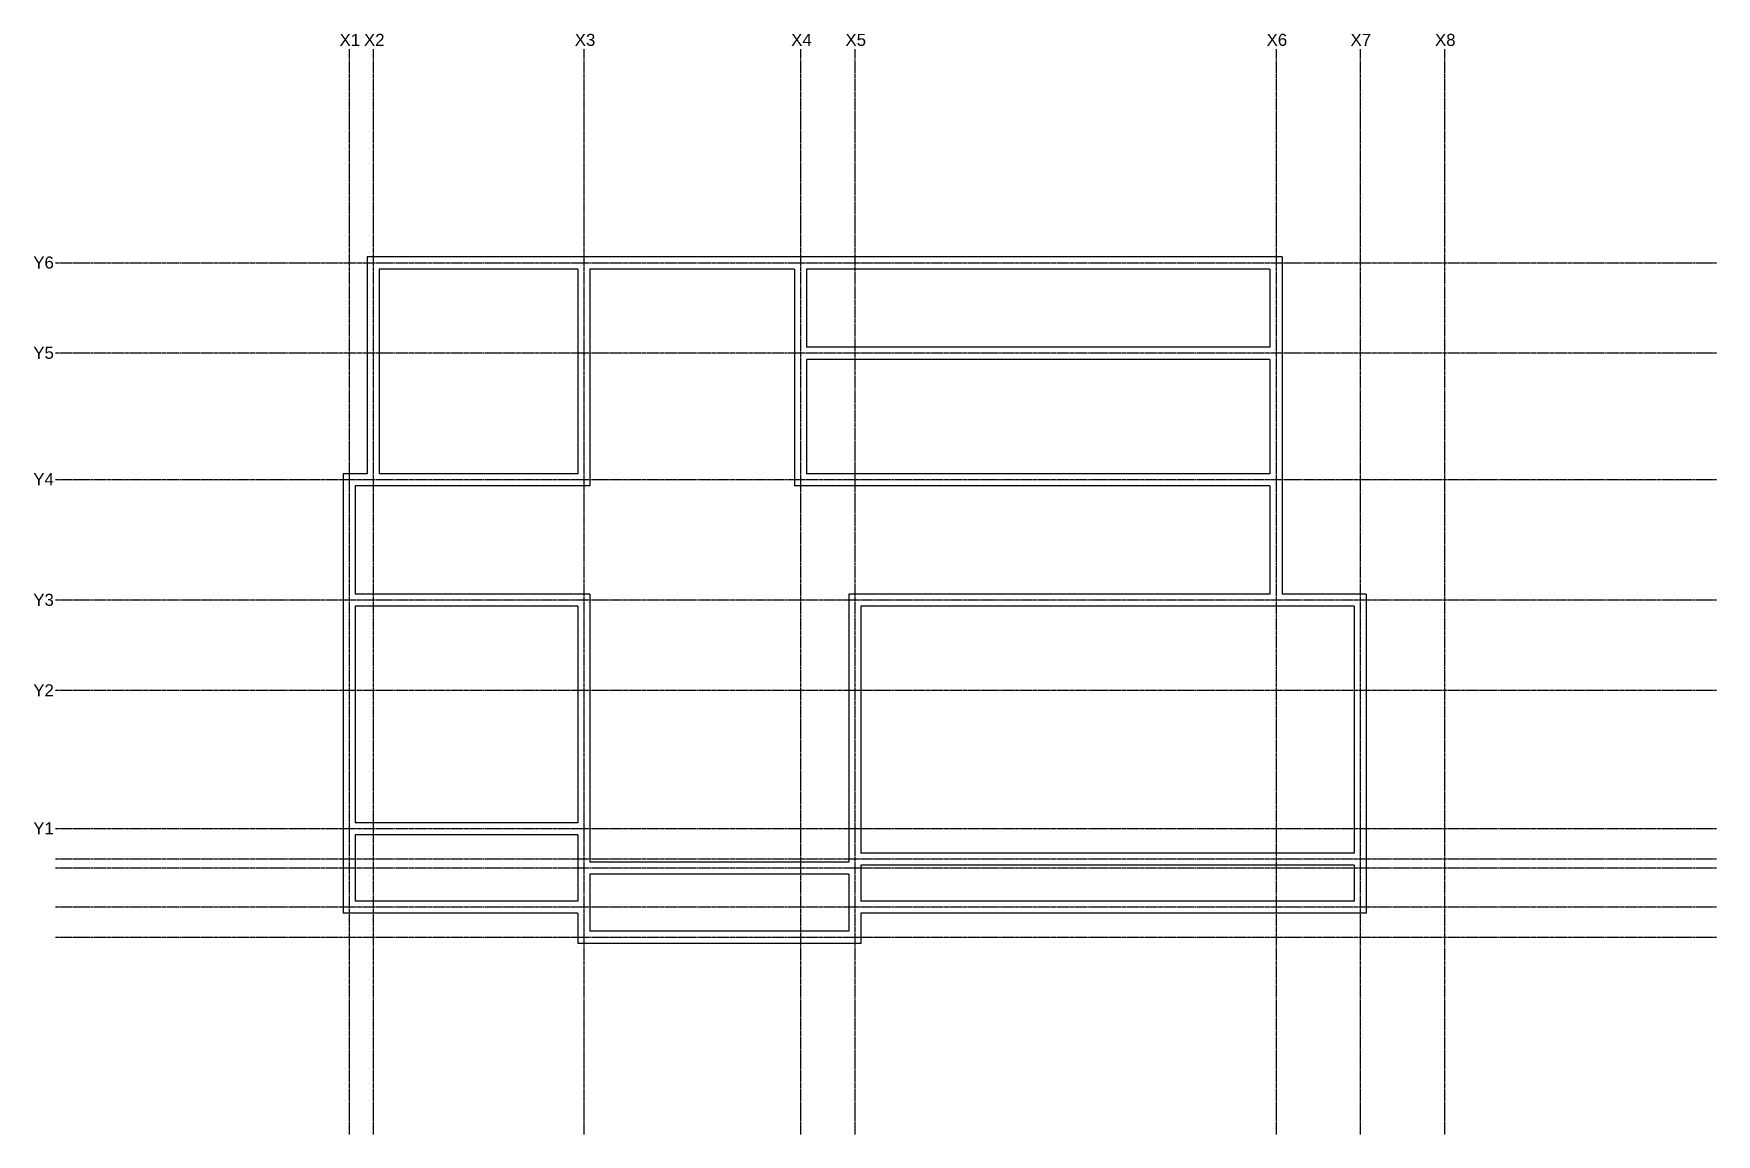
# Model space of a CAD drawing. Header units: millimetres. Extents: x 8518 to 36478, y 4303 to 22584.
import ezdxf

# ---------------------------------------------------------------- set-up
doc = ezdxf.new("R2010")
doc.units = ezdxf.units.MM
doc.linetypes.add('CENTER', pattern=[50.8, 31.75, -6.35, 6.35, -6.35])
for name, color, linetype in [('CEN', 1, 'CENTER'), ('TXT', 2, 'Continuous'), ('WAL', 2, 'Continuous')]:
    doc.layers.add(name, color=color, linetype=linetype)
doc.styles.get("Standard").update_dxf_attribs({"font": 'arial.ttf'})

msp = doc.modelspace()

# ---------------------------------------------------------------- linework, layer by layer
at = {"layer": 'CEN'}
for p, q in [((13761, 22326), (13761, 4303)), ((14161, 22326), (14161, 4303)), ((17661, 22326), (17661, 4303)), ((21261, 22326), (21261, 4303)), ((22161, 22326), (22161, 4303)), ((29161, 22326), (29161, 4303)), ((30561, 22326), (30561, 4303)), ((31961, 22326), (31961, 4303)), ((36478, 18775), (8879, 18775)), ((36478, 17275), (8879, 17275)), ((36478, 15175), (8879, 15175)), ((36478, 13175), (8879, 13175)), ((36478, 11675), (8879, 11675)), ((36478, 9375), (8879, 9375)), ((36478, 8875), (8879, 8875)), ((36478, 8725), (8879, 8725)), ((36478, 8075), (8879, 8075)), ((36478, 7575), (8879, 7575))]:
    msp.add_line(p, q, dxfattribs=at)
at = {"layer": 'WAL'}
for p, q in [((29261, 18875), (14061, 18875)), ((14061, 18875), (14061, 15275)), ((29261, 18875), (29261, 15275)), ((29261, 18875), (29261, 13275)), ((14261, 18675), (14261, 15275)), ((17561, 18675), (14261, 18675)), ((17561, 18675), (17561, 15275)), ((17761, 18675), (17761, 15075)), ((21161, 18675), (17761, 18675)), ((21161, 18675), (21161, 15075)), ((29061, 18675), (21361, 18675)), ((21361, 18675), (21361, 17375)), ((29061, 18675), (29061, 17375)), ((29061, 17375), (21361, 17375)), ((21361, 17175), (21361, 15275)), ((29061, 17175), (21361, 17175)), ((29061, 17175), (29061, 15275)), ((14061, 15275), (13661, 15275)), ((13661, 15275), (13661, 7975)), ((17561, 15275), (14261, 15275)), ((17561, 15275), (14261, 15275)), ((29061, 15275), (21361, 15275)), ((13861, 15075), (13861, 13275)), ((17761, 15075), (13861, 15075)), ((17761, 15075), (13861, 15075)), ((29061, 15075), (21161, 15075)), ((29061, 15075), (29061, 13275)), ((29261, 15075), (29261, 13275)), ((17761, 13275), (13861, 13275)), ((17761, 13275), (17761, 9475)), ((17761, 13275), (17761, 8825)), ((29061, 13275), (22061, 13275)), ((22061, 13275), (22061, 8825)), ((30661, 13275), (29261, 13275)), ((30661, 13275), (30661, 7975)), ((13861, 13075), (13861, 9475)), ((17561, 13075), (13861, 13075)), ((17561, 13075), (17561, 9475)), ((30461, 13075), (22261, 13075)), ((22261, 13075), (22261, 8975)), ((30461, 13075), (30461, 8975)), ((17561, 9475), (13861, 9475)), ((13861, 9275), (13861, 8175)), ((17561, 9275), (13861, 9275)), ((17561, 9275), (17561, 8175)), ((17761, 9375), (17761, 8825)), ((30461, 8975), (22261, 8975)), ((22061, 8825), (17761, 8825)), ((22261, 8775), (22261, 8175)), ((30461, 8775), (22261, 8775)), ((30461, 8775), (30461, 8175)), ((17761, 8625), (17761, 7975)), ((17761, 8625), (17761, 8175)), ((22061, 8625), (17761, 8625)), ((22061, 8625), (22061, 8075)), ((17561, 8175), (13861, 8175)), ((30461, 8175), (22261, 8175)), ((17561, 7975), (13661, 7975)), ((17561, 7975), (17561, 7475)), ((17761, 7975), (17761, 7675)), ((17761, 7975), (17761, 7675)), ((22061, 8075), (22061, 7675)), ((30661, 7975), (22261, 7975)), ((22261, 7975), (22261, 7475)), ((22061, 7675), (17761, 7675)), ((22261, 7475), (17561, 7475))]:
    msp.add_line(p, q, dxfattribs=at)

# ---------------------------------------------------------------- texts
at = {"layer": 'TXT'}
for s, p in [('X1', (13601, 22381)), ('X2', (14007, 22381)), ('X3', (17509, 22381)), ('X4', (21105, 22381)), ('X5', (22007, 22381)), ('X6', (29005, 22381)), ('X7', (30399, 22381)), ('X8', (31803, 22381)), ('Y6', (8512, 18683)), ('Y5', (8512, 17183)), ('Y4', (8512, 15085)), ('Y3', (8512, 13081)), ('Y2', (8512, 11578)), ('Y1', (8512, 9287))]:
    msp.add_text(s, height=200, dxfattribs=at).set_placement(p)

doc.saveas('drawing.dxf')
